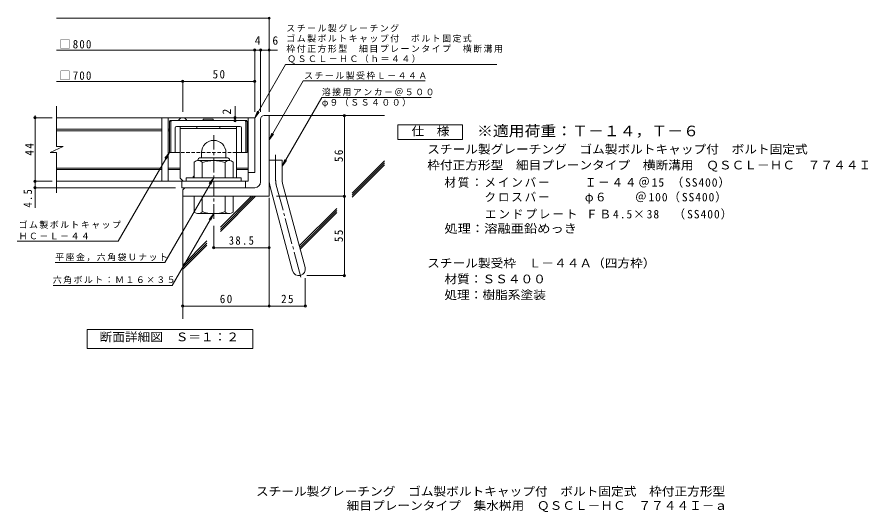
# Model space of a CAD drawing. Units: millimetres on the paper, enlarged 10 times, with parts at other scales. Extents: x -1321 to 1678, y -1966 to 1518.
# Drawn here: x -1275 to 1678, y -1966 to -249 of the extents above; entities that cross this region are included whole.
import ezdxf
from ezdxf.enums import TextEntityAlignment as Align

# ---------------------------------------------------------------- set-up
doc = ezdxf.new("R2010")
doc.units = ezdxf.units.MM
doc.header["$LTSCALE"] = 10
doc.header["$PDMODE"] = 32
doc.header["$PDSIZE"] = 8
for name, pattern in [('CHAIN1', [8, 5, -1, 1, -1]), ('CHAIN2', [12, 9, -1, 1, -1]), ('DASHED1', [1.8, 1.2, -0.6])]:
    doc.linetypes.add(name, pattern=pattern)
for name, color, linetype, lineweight in [('D-1', 2, 'Continuous', 9), ('D-2', 3, 'Continuous', 9), ('D-4', 7, 'Continuous', 9), ('D-5', 7, 'Continuous', 9), ('D-6', 6, 'Continuous', 9), ('D-7', 6, 'Continuous', 9), ('D-8', 4, 'Continuous', 9)]:
    doc.layers.add(name, color=color, linetype=linetype, lineweight=lineweight)
doc.layers.add('F-5_F-5ﾚｲﾔ', color=2, linetype='Continuous')
doc.styles.add('ＭＳ ゴシック', font='')
doc.styles.get('ＭＳ ゴシック').set_extended_font_data('MS Gothic')

msp = doc.modelspace()

# ---------------------------------------------------------------- linework, layer by layer
at = {"layer": 'D-1', "linetype": 'CHAIN1'}
msp.add_line((-592.3, -948.67), (-592.3, -655.64), dxfattribs=at)
at = {"layer": 'D-1'}
for p, q in [((-638.3, -737.14), (-546.3, -737.14)), ((-634.8, -719.65), (-634.8, -737.14)), ((-549.8, -719.6), (-549.8, -737.14)), ((-659.8, -807.14), (-659.8, -752.34)), ((-647.3, -746.14), (-647.3, -747.15)), ((-538.55, -747.15), (-646.05, -747.15)), ((-632.3, -807.14), (-632.3, -752.34)), ((-552.3, -807.14), (-552.3, -752.34)), ((-537.3, -746.14), (-537.3, -747.15)), ((-524.8, -807.14), (-524.8, -752.34)), ((-497.3, -807.14), (-687.3, -807.14)), ((-687.3, -818.64), (-687.3, -807.14)), ((-497.3, -818.64), (-497.3, -807.14)), ((-659.8, -871.15), (-659.8, -925.95)), ((-632.3, -871.15), (-632.3, -925.95)), ((-552.3, -871.15), (-552.3, -925.95)), ((-524.8, -871.15), (-524.8, -925.95)), ((-647.3, -932.15), (-647.3, -931.15)), ((-538.55, -931.15), (-646.05, -931.15)), ((-537.3, -932.15), (-537.3, -931.15))]:
    msp.add_line(p, q, dxfattribs=at)
for centre, radius, start, end in [((-592.3, -719.65), 42.5, 90, 180), ((-592.25, -719.6), 42.45, 0, 90), ((-638.3, -746.14), 9, 90, 180), ((-546.3, -746.14), 9, 0, 90), ((-646.05, -767.95), 20.8, 48.62012, 131.38165), ((-592.3, -867.15), 120, 70.52881, 109.47119), ((-538.55, -767.95), 20.8, 48.61835, 131.37988), ((-646.05, -910.35), 20.8, 228.61835, 311.37988), ((-592.3, -811.15), 120, 250.52881, 289.47119), ((-538.55, -910.35), 20.8, 228.62012, 311.38165)]:
    msp.add_arc(centre, radius, start, end, dxfattribs=at)
at = {"layer": 'D-2'}
for p, q in [((-1137.47, -698.29), (-1137.47, -558.64)), ((-449.8, -598.64), (-1137.47, -598.64)), ((-772.3, -598.64), (-772.3, -818.64)), ((-749.8, -598.64), (-749.8, -818.64)), ((-472.3, -598.64), (-472.3, -818.65)), ((-449.8, -598.64), (-449.8, -788.64)), ((-772.3, -638.64), (-1137.47, -638.64)), ((-772.3, -643.64), (-1137.47, -643.64)), ((-746.05, -638.64), (-749.8, -638.64)), ((-746.05, -643.64), (-749.8, -643.64)), ((-472.3, -638.64), (-476.05, -638.64)), ((-472.3, -643.64), (-476.05, -643.64)), ((-1159.58, -719), (-1114.98, -698.29)), ((-1114.98, -698.29), (-1137.47, -698.29)), ((-1159.58, -719), (-1137.47, -719)), ((-1137.47, -858.64), (-1137.47, -719)), ((-772.3, -773.64), (-1137.47, -773.64)), ((-772.3, -778.64), (-1137.47, -778.64)), ((-708.55, -773.64), (-749.8, -773.64)), ((-708.55, -778.64), (-749.8, -778.64)), ((-472.3, -773.64), (-513.55, -773.64)), ((-472.3, -778.64), (-513.55, -778.64)), ((-449.8, -788.64), (-472.3, -788.64)), ((-472.3, -818.64), (-1137.47, -818.64)), ((-702.3, -841.14), (-702.3, -818.64)), ((-482.3, -841.14), (-482.3, -818.65)), ((-702.3, -841.14), (-482.3, -841.14))]:
    msp.add_line(p, q, dxfattribs=at)
at = {"layer": 'D-2', "color": 2}
for p, q in [((-429.8, -821.14), (-429.8, -603.64)), ((-417.3, -591.14), (-399.8, -591.14)), ((-399.8, -871.14), (-399.8, -591.14)), ((-399.8, -746.14), (-354.8, -746.14)), ((-354.8, -815.22), (-354.8, -746.14)), ((-699.8, -853.64), (-699.8, -871.14)), ((-449.8, -841.14), (-687.3, -841.14)), ((-396.73, -838.51), (-318.77, -1129.47)), ((-353.26, -826.87), (-275.3, -1117.82)), ((-399.8, -871.14), (-699.8, -871.14))]:
    msp.add_line(p, q, dxfattribs=at)
at = {"layer": 'D-2', "color": 7}
for p, q in [((-138.52, -1146.14), (-138.52, -591.14)), ((-374.8, -871.14), (-135.52, -871.14)), ((-269.4, -1146.14), (-135.52, -1146.14))]:
    msp.add_line(p, q, dxfattribs=at)
at = {"layer": 'D-2', "color": 2, "linetype": 'CHAIN2'}
for p, q in [((-377.3, -815.22), (-377.3, -727.12)), ((-375, -832.69), (-287.69, -1158.52))]:
    msp.add_line(p, q, dxfattribs=at)
at = {"layer": 'D-2'}
msp.add_arc((-699.8, -613.65), 15, 19.47591, 160.52409, dxfattribs=at)
at = {"layer": 'D-2', "color": 2}
for centre, radius, start, end in [((-417.3, -603.64), 12.5, 90, 180), ((-449.8, -821.14), 20, 270, 0), ((-309.8, -815.22), 90, 180, 195), ((-309.8, -815.22), 45, 180, 195.00002), ((-687.3, -853.64), 12.5, 90, 180), ((-297.04, -1123.64), 22.5, 195.00014, 14.99991)]:
    msp.add_arc(centre, radius, start, end, dxfattribs=at)
at = {"layer": 'D-2', "color": 2, "linetype": 'CHAIN2'}
msp.add_arc((-309.8, -815.22), 67.5, 180, 194.99995, dxfattribs=at)
at = {"layer": 'D-2', "color": 7}
for p in [(-138.52, -591.14), (-138.52, -871.14), (-138.52, -1146.14)]:
    msp.add_point(p, dxfattribs=at)
at = {"layer": 'D-4'}
for p, q in [((-1137.47, -253.28), (-399.8, -253.28)), ((-399.8, -578.19), (-399.8, -250.28)), ((-1137.47, -363.97), (-370.43, -363.97)), ((-449.8, -578.19), (-449.8, -360.97)), ((-429.8, -578.19), (-429.8, -360.97)), ((-699.8, -578.19), (-699.8, -469.72)), ((-1137.47, -472.72), (-449.8, -472.72)), ((-517.95, -598.64), (-517.95, -558.25)), ((-1152.18, -598.64), (-1215.18, -598.64)), ((-1212.18, -598.64), (-1212.18, -591.14)), ((-1212.18, -911.41), (-1212.18, -598.64)), ((-517.95, -608.64), (-517.95, -598.64)), ((-1152.18, -818.64), (-1215.18, -818.64)), ((-724.8, -841.14), (-1215.18, -841.14)), ((-399.8, -876.58), (-399.8, -1254.9)), ((-592.3, -973.67), (-592.3, -1052.32)), ((-592.3, -1049.32), (-399.8, -1049.32)), ((-274.54, -1154.67), (-274.54, -1254.9)), ((-699.8, -1251.9), (-274.54, -1251.9))]:
    msp.add_line(p, q, dxfattribs=at)
for p in [(-399.8, -253.28), (-449.8, -363.97), (-429.8, -363.97), (-399.8, -363.97), (-699.8, -472.72), (-449.8, -472.72), (-1212.18, -598.64), (-517.95, -598.64), (-517.95, -608.64), (-1212.18, -818.64), (-1212.18, -841.14), (-592.3, -1049.32), (-399.8, -1049.32), (-699.8, -1251.9), (-399.8, -1251.9), (-274.54, -1251.9)]:
    msp.add_point(p, dxfattribs=at)
at = {"layer": 'D-5'}
for p, q in [((-449.8, -598.64), (-343.37, -414.31)), ((-343.37, -414.31), (389.85, -414.31)), ((-399.8, -675.57), (-281.53, -470.71)), ((-281.53, -470.71), (141.29, -470.71)), ((-217.19, -527.8), (-354.8, -766.15)), ((-217.19, -527.8), (162.81, -527.8)), ((-449.8, -598.64), (-440.23, -575.55)), ((-449.8, -598.64), (-434.58, -578.81)), ((-399.8, -675.57), (-390.23, -652.47)), ((-399.8, -675.57), (-384.58, -655.73)), ((-924.2, -1027.21), (-746.05, -718.64)), ((-746.05, -718.64), (-761.27, -738.48)), ((-746.05, -718.64), (-755.61, -741.74)), ((-354.8, -766.15), (-345.23, -743.05)), ((-354.8, -766.15), (-339.58, -746.31)), ((-592.3, -807.14), (-761.98, -1101.04)), ((-592.3, -807.14), (-607.52, -826.98)), ((-592.3, -807.14), (-601.86, -830.24)), ((-592.3, -931.14), (-736.37, -1180.68)), ((-592.3, -931.14), (-607.52, -950.98)), ((-592.3, -931.14), (-601.86, -954.24)), ((-1274.69, -1027.21), (-924.2, -1027.21)), ((-1141.98, -1101.04), (-761.98, -1101.04)), ((-1149.51, -1180.68), (-736.37, -1180.68))]:
    msp.add_line(p, q, dxfattribs=at)
at = {"layer": 'D-5', "color": 2}
for points in [[(46.41, -673.67), (46.41, -623.67), (271.41, -623.67), (271.41, -673.67)], [(-1031.79, -1398.48), (-1031.79, -1333.48), (-456.79, -1333.48), (-456.79, -1398.48)]]:
    msp.add_lwpolyline(points, close=True, dxfattribs=at)
at = {"layer": 'D-6'}
for p, q in [((-399.8, -591.14), (0.2, -591.14)), ((-112.35, -860.32), (0.2, -747.77)), ((-112.35, -867.39), (0.2, -754.83)), ((-112.35, -874.46), (0.2, -761.91)), ((-699.8, -866.14), (-699.8, -1296.47)), ((-568.55, -985.64), (-454.05, -871.14)), ((-568.55, -978.57), (-461.12, -871.14)), ((-568.55, -992.71), (-446.98, -871.14)), ((-294.23, -1042.2), (-165.01, -912.98)), ((-292.73, -1047.77), (-165.01, -920.05)), ((-291.24, -1053.35), (-165.01, -927.12)), ((-699.8, -1109.82), (-616, -1026.02)), ((-699.8, -1116.89), (-616, -1033.09)), ((-699.8, -1123.96), (-616, -1040.17))]:
    msp.add_line(p, q, dxfattribs=at)
at = {"layer": 'D-7'}
for p, q in [((-746.05, -611.14), (-743.55, -608.64)), ((-746.05, -611.14), (-746.05, -718.64)), ((-478.55, -608.64), (-743.55, -608.64)), ((-741.05, -611.14), (-738.55, -608.64)), ((-741.05, -611.14), (-741.05, -718.64)), ((-593.78, -603.64), (-593.78, -608.64)), ((-481.05, -611.14), (-483.55, -608.64)), ((-481.05, -611.14), (-481.05, -718.64)), ((-476.05, -611.14), (-478.55, -608.64)), ((-476.05, -611.14), (-476.05, -718.64)), ((-726.05, -633.64), (-726.05, -718.64)), ((-501.05, -628.64), (-721.05, -628.64)), ((-496.05, -633.64), (-496.05, -718.64)), ((-708.55, -718.64), (-746.05, -718.64)), ((-476.05, -718.64), (-513.55, -718.64))]:
    msp.add_line(p, q, dxfattribs=at)
at = {"layer": 'D-7', "linetype": 'DASHED1'}
msp.add_line((-513.55, -718.64), (-708.55, -718.64), dxfattribs=at)
at = {"layer": 'D-7'}
msp.add_lwpolyline([(-593.78, -603.64), (-628.32, -603.64), (-628.32, -608.64)], dxfattribs=at)
for centre, start, end in [((-721.05, -633.64), 90, 180), ((-501.05, -633.64), 0, 90)]:
    msp.add_arc(centre, 5, start, end, dxfattribs=at)
at = {"layer": 'D-8'}
for p, q in [((-708.55, -636.14), (-513.55, -636.14)), ((-651.05, -636.14), (-651.05, -628.64)), ((-571.05, -636.14), (-571.05, -628.64)), ((-513.55, -807.14), (-513.55, -628.64)), ((-708.55, -808.64), (-698.55, -818.64))]:
    msp.add_line(p, q, dxfattribs=at)
for points in [[(-708.55, -808.64), (-708.55, -628.64), (-513.55, -628.64)], [(-663.55, -807.14), (-663.55, -803.64), (-659.8, -799.89)]]:
    msp.add_lwpolyline(points, dxfattribs=at)

# ---------------------------------------------------------------- texts
at = {"layer": 'D-2', "color": 2, "char_height": 29.33, "attachment_point": 7, "rotation": 90, "style": 'ＭＳ ゴシック'}
for s, insert in [('\\T1.27;\\W0.95;56', (-143.52, -752.39)), ('\\T1.27;\\W0.95;55', (-143.52, -1029.89))]:
    msp.add_mtext(s, dxfattribs=dict(at, insert=insert))
at = {"layer": 'D-4', "color": 2, "style": 'ＭＳ ゴシック'}
for s, p in [('4', (-449.8, -353.97)), ('6', (-388.55, -353.97))]:
    msp.add_text(s, height=29.33, dxfattribs=at).set_placement(p, align=Align.BOTTOM_LEFT)
msp.add_text('2', height=29.33, rotation=90, dxfattribs=at).set_placement((-523.95, -587.33), align=Align.BOTTOM_LEFT)
at = {"layer": 'D-4', "color": 2, "char_height": 29.33, "attachment_point": 7, "style": 'ＭＳ ゴシック'}
for s, insert in [('\\T1.21;\\W0.95;□800', (-1127.47, -358.92)), ('\\T1.21;\\W0.95;□700', (-1127.47, -467.72)), ('\\T1.27;\\W0.95;50', (-596.05, -462.72)), ('\\T1.28;\\W0.9;38.5', (-539.8, -1039.32)), ('\\T1.27;\\W0.95;60', (-571.05, -1241.9)), ('\\T1.27;\\W0.95;25', (-358.42, -1241.9))]:
    msp.add_mtext(s, dxfattribs=dict(at, insert=insert))
at = {"layer": 'D-4', "color": 2, "char_height": 29.33, "attachment_point": 7, "rotation": 90, "style": 'ＭＳ ゴシック'}
for s, insert in [('\\T1.27;\\W0.95;44', (-1217.18, -729.89)), ('\\T1.27;\\W0.9;4.5', (-1222.18, -909.97))]:
    msp.add_mtext(s, dxfattribs=dict(at, insert=insert))
at = {"layer": 'D-5', "color": 2, "style": 'ＭＳ ゴシック'}
for s, width, p in [('仕\u3000様', 1.1, (93.91, -668.67)), ('スチール製グレーチング\u3000ゴム製ボルトキャップ付\u3000ボルト固定式', 1.1, (148.5, -731.59)), ('枠付正方形型\u3000細目プレーンタイプ\u3000横断溝用\u3000ＱＳＣＬ－ＨＣ\u3000７７４４Ｉ', 1.1, (148.5, -786.59)), ('処理：溶融亜鉛めっき', 1.15, (208.21, -1006.59)), ('スチール製受枠\u3000Ｌ－４４Ａ（四方枠）', 1.1, (148.5, -1126.59)), ('材質：ＳＳ４００', 1.1, (208.21, -1181.59)), ('処理：樹脂系塗装', 1.1, (208.21, -1236.59)), ('断面詳細図\u3000Ｓ＝１：２', 1.1, (-988.36, -1382.51))]:
    msp.add_text(s, height=29.33, dxfattribs=dict(at, width=width)).set_placement(p, align=Align.BOTTOM_LEFT)
at = {"layer": 'D-5', "color": 3, "style": 'ＭＳ ゴシック', "width": 1.1}
msp.add_text('※適用荷重：Ｔ－１４，Ｔ－６', height=36.66, dxfattribs=at).set_placement((321.41, -673.67), align=Align.BOTTOM_LEFT)
at = {"layer": 'D-5', "char_height": 21.99, "attachment_point": 7, "style": 'ＭＳ ゴシック'}
for s, insert in [('\\T1.17;スチール製グレーチング', (-340.15, -301.85)), ('\\T1.17;ゴム製ボルトキャップ付\u3000ボルト固定式', (-340.15, -337.43)), ('\\T1.17;枠付正方形型\u3000細目プレーンタイプ\u3000横断溝用', (-340.15, -373.01)), ('\\T1.17;ＱＳＣＬ－ＨＣ（ｈ＝４４）', (-337.35, -410.79)), ('\\T1.17;スチール製受枠Ｌ－４４Ａ', (-278.41, -465.95)), ('\\T1.17;溶接用アンカ－＠５００', (-217.19, -523.14)), ('\\T1.17;φ９（ＳＳ４００）', (-217.19, -562.46)), ('\\T1.17;ゴム製ボルトキャップ', (-1269.2, -983.55)), ('\\T1.17;ＨＣ－Ｌ－４４', (-1269.2, -1020.33)), ('\\T1.17;平座金，六角袋Ｕナット', (-1141.98, -1096.38)), ('\\T1.17;六角ボルト：Ｍ１６×３５', (-1150.44, -1174.14))]:
    msp.add_mtext(s, dxfattribs=dict(at, insert=insert))
at = {"layer": 'D-5', "color": 2, "char_height": 29.33, "attachment_point": 7, "style": 'ＭＳ ゴシック'}
for s, insert in [('\\T1.16;材質：メインバー\u3000\u3000\\~Ｉ－４４＠15\\~（SS400）', (208.21, -841.59)), ('\\T1.16;\u3000\u3000\u3000クロスバー\u3000\u3000\\~φ６\u3000\u3000＠100（SS400）', (208.21, -896.59)), ('\\T1.17;\u3000\u3000\u3000エンドプレート\\~ＦＢ4.5×38\\~\\~（SS400）', (208.21, -951.59))]:
    msp.add_mtext(s, dxfattribs=dict(at, insert=insert))
at = {"layer": 'F-5_F-5ﾚｲﾔ', "style": 'ＭＳ ゴシック', "width": 1.1}
for s, p in [('スチール製グレーチング\u3000ゴム製ボルトキャップ付\u3000ボルト固定式\u3000枠付正方形型', (-445.84, -1918.22)), ('細目プレーンタイプ\u3000集水桝用\u3000ＱＳＣＬ－ＨＣ\u3000７７４４Ｉ－ａ', (-130.84, -1967.29))]:
    msp.add_text(s, height=29.33, dxfattribs=at).set_placement(p, align=Align.BOTTOM_LEFT)

doc.saveas('drawing.dxf')
